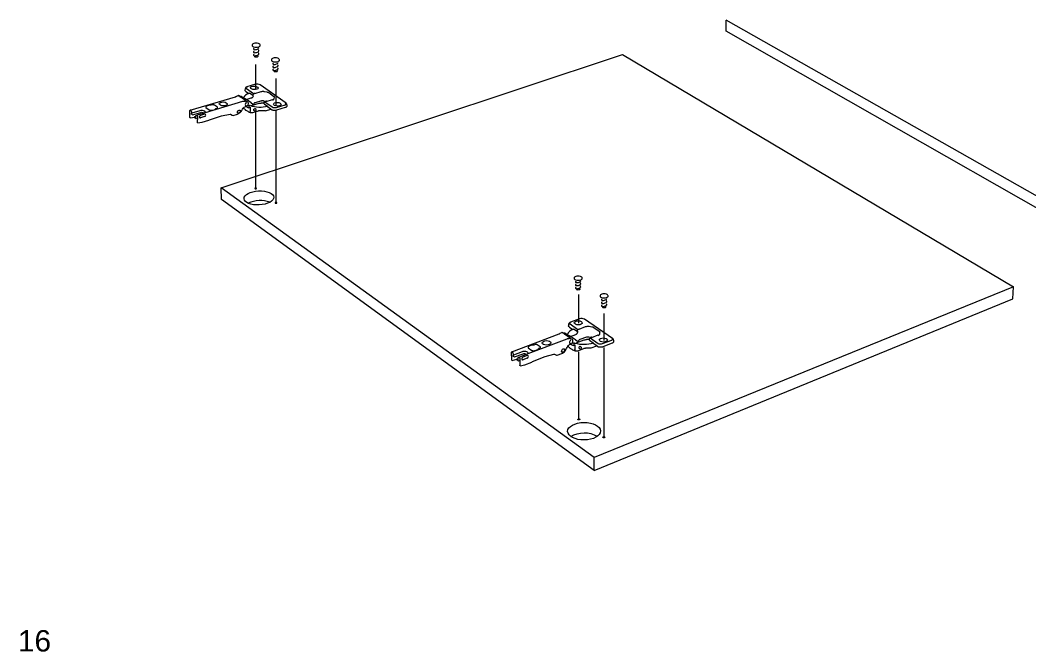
# Model space of a CAD drawing. Header units: metres. Extents: x -6.4 to 35.9, y -8.9 to 6.5.
# Drawn here: x 33.008 to 34.837, y -3.703 to -2.558 of the extents above; entities that cross this region are included whole.
import ezdxf

# ---------------------------------------------------------------- set-up
doc = ezdxf.new("R2010")
doc.units = ezdxf.units.M
doc.header["$MEASUREMENT"] = 0
for name, color, linetype, lineweight in [('PDF13_Geometry_Num_Penna__1_Num_Penna__255_Num_Penna__255_Num_Penna__255', 255, 'Continuous', 18), ('PDF13_Geometry_Num_Penna__7_Num_Penna__7_Num_Penna__7_Num_Penna__7', 7, 'Continuous', 18), ('PDF13_Text_Num_Penna__7_Num_Penna__7_Num_Penna__7_Num_Penna__7', 7, 'Continuous', 18)]:
    doc.layers.add(name, color=color, linetype=linetype, lineweight=lineweight)
doc.styles.add('GENERATED_STYLE_1', font='')
doc.styles.get('GENERATED_STYLE_1').set_extended_font_data('Arial')

msp = doc.modelspace()

# ---------------------------------------------------------------- linework, layer by layer
at = {"layer": 'PDF13_Geometry_Num_Penna__1_Num_Penna__255_Num_Penna__255_Num_Penna__255', "color": 255, "linetype": 'Continuous', "lineweight": 18, "flags": 128}
for points in [[(33.435, -2.6761), (33.435, -2.6449)], [(33.4716, -2.7063), (33.4716, -2.6678)], [(33.435, -2.8566), (33.435, -2.7366)], [(33.4716, -2.8832), (33.4716, -2.7308)], [(34.0208, -3.1034), (34.0208, -3.0618)], [(34.0663, -3.1319), (34.0663, -3.0934)], [(34.0663, -3.3089), (34.0663, -3.1604)], [(34.0208, -3.2746), (34.0208, -3.1695)]]:
    msp.add_lwpolyline(points, dxfattribs=at)
at = {"layer": 'PDF13_Geometry_Num_Penna__7_Num_Penna__7_Num_Penna__7_Num_Penna__7', "color": 7, "linetype": 'Continuous', "lineweight": 18, "flags": 128}
for points in [[(34.2875, -2.5781), (34.2878, -2.5582)], [(35.0026, -2.9627), (34.2878, -2.5582)], [(35.0012, -2.9843), (34.2875, -2.5781)], [(33.3719, -2.8618), (34.1, -2.6201)], [(34.1, -2.6201), (34.8088, -3.0412)], [(33.435, -2.6818), (33.435, -2.6382)], [(33.4716, -2.7132), (33.4716, -2.664)], [(33.4165, -2.6868), (33.416, -2.6864), (33.4157, -2.6861), (33.4155, -2.6857), (33.4153, -2.6853), (33.4153, -2.6849)], [(33.4165, -2.6868), (33.4222, -2.6909), (33.4228, -2.6907), (33.4235, -2.6905)], [(33.431, -2.6918), (33.418, -2.6824)], [(33.4329, -2.691), (33.4444, -2.6875), (33.4452, -2.6873), (33.446, -2.6872), (33.4469, -2.6871), (33.4478, -2.6871), (33.4487, -2.6871), (33.4496, -2.6872), (33.4505, -2.6873)], [(33.4505, -2.6873), (33.455, -2.6881), (33.4558, -2.6884), (33.4566, -2.6886), (33.4574, -2.6889), (33.458, -2.6892), (33.4586, -2.6895)], [(33.4111, -2.7057), (33.3434, -2.7261)], [(33.4046, -2.6955), (33.4039, -2.6951)], [(33.4077, -2.6978), (33.4046, -2.6955)], [(33.4062, -2.6968), (33.4064, -2.6968), (33.4066, -2.6968), (33.4066, -2.6968), (33.4067, -2.6968), (33.4068, -2.6967)], [(33.4067, -2.6966), (33.4067, -2.6967), (33.4069, -2.6968), (33.4071, -2.697)], [(33.4072, -2.696), (33.4072, -2.696), (33.4073, -2.6959), (33.4075, -2.6958), (33.4076, -2.6957), (33.4077, -2.6957), (33.4078, -2.6957), (33.408, -2.6957), (33.4081, -2.6957), (33.4082, -2.6958), (33.4082, -2.6958), (33.4083, -2.6958), (33.4083, -2.6958)], [(33.4179, -2.706), (33.418, -2.706), (33.418, -2.706), (33.417, -2.7045), (33.4077, -2.6978)], [(33.4084, -2.6959), (33.4154, -2.7006)], [(33.4126, -2.7055), (33.4121, -2.7055), (33.4115, -2.7056), (33.4111, -2.7057)], [(33.4168, -2.7045), (33.4142, -2.7053), (33.4137, -2.7054), (33.4132, -2.7055), (33.4126, -2.7055)], [(33.4155, -2.7006), (33.4161, -2.701), (33.4161, -2.701), (33.4161, -2.701)], [(33.4178, -2.7022), (33.4175, -2.702), (33.4172, -2.7018), (33.417, -2.7016), (33.4167, -2.7014), (33.4164, -2.7012), (33.4161, -2.701), (33.4155, -2.7006)], [(33.4161, -2.701), (33.4167, -2.7014), (33.4173, -2.7018), (33.4178, -2.7022)], [(33.4175, -2.702), (33.4268, -2.6992)], [(33.4262, -2.7077), (33.4263, -2.7078), (33.4263, -2.7078), (33.4178, -2.7022)], [(33.4206, -2.7065), (33.4201, -2.7063), (33.4196, -2.7061), (33.419, -2.706), (33.4183, -2.7061), (33.4181, -2.7061), (33.418, -2.706)], [(33.4296, -2.6949), (33.4235, -2.6905)], [(33.4268, -2.6992), (33.4275, -2.6989), (33.4282, -2.6986), (33.4287, -2.6983), (33.4291, -2.6979), (33.4295, -2.6976)], [(33.4295, -2.6976), (33.4309, -2.6954)], [(33.4297, -2.6935), (33.4296, -2.6949)], [(33.431, -2.6952), (33.4306, -2.6952), (33.4302, -2.6951), (33.4299, -2.695), (33.4296, -2.6949)], [(33.4329, -2.691), (33.4322, -2.6912), (33.4316, -2.6915), (33.431, -2.6918), (33.4307, -2.692), (33.4304, -2.6922), (33.4301, -2.6925), (33.4299, -2.6928), (33.4297, -2.6932), (33.4297, -2.6935)], [(33.4451, -2.7043), (33.4336, -2.7078), (33.433, -2.708), (33.4326, -2.7082), (33.4322, -2.7085)], [(33.4451, -2.7043), (33.4458, -2.7041), (33.4464, -2.704), (33.447, -2.704), (33.4477, -2.704), (33.4483, -2.704), (33.4491, -2.7041), (33.4536, -2.705)], [(33.4498, -2.7091), (33.4499, -2.7078), (33.4499, -2.7077), (33.4499, -2.7077), (33.4499, -2.7077), (33.4499, -2.7076), (33.4499, -2.7076), (33.4499, -2.7076), (33.4499, -2.7075), (33.4499, -2.7075), (33.4499, -2.7075), (33.4499, -2.7074), (33.45, -2.7074), (33.45, -2.7074), (33.45, -2.7073), (33.45, -2.7073), (33.45, -2.7073), (33.45, -2.7072), (33.45, -2.7072), (33.45, -2.7072), (33.45, -2.7071), (33.4501, -2.7071), (33.4501, -2.7071), (33.4501, -2.707), (33.4501, -2.707), (33.4501, -2.707), (33.4502, -2.707), (33.4502, -2.707), (33.4502, -2.7069), (33.4502, -2.7069), (33.4502, -2.7069), (33.4502, -2.7069), (33.4503, -2.7068), (33.4503, -2.7068), (33.4503, -2.7068), (33.4503, -2.7068), (33.4504, -2.7068), (33.4504, -2.7067), (33.4504, -2.7067), (33.4504, -2.7067), (33.4504, -2.7067), (33.4505, -2.7066), (33.4505, -2.7066), (33.4505, -2.7066), (33.4505, -2.7066), (33.4506, -2.7066), (33.4506, -2.7065), (33.4506, -2.7065), (33.4507, -2.7065), (33.4507, -2.7065), (33.4507, -2.7065), (33.4508, -2.7065), (33.4508, -2.7065), (33.4508, -2.7064), (33.4508, -2.7064), (33.4509, -2.7064), (33.4509, -2.7064), (33.451, -2.7064), (33.451, -2.7064), (33.451, -2.7064), (33.451, -2.7064), (33.451, -2.7064), (33.4511, -2.7063), (33.4511, -2.7063), (33.4512, -2.7064), (33.4512, -2.7063), (33.4512, -2.7063), (33.4513, -2.7063), (33.4513, -2.7063), (33.4514, -2.7063), (33.4514, -2.7063)], [(33.4649, -2.7024), (33.4534, -2.7059)], [(33.455, -2.7054), (33.4546, -2.7053), (33.4541, -2.7051), (33.4536, -2.705)], [(33.4586, -2.6895), (33.4673, -2.6958), (33.4678, -2.6961), (33.4681, -2.6966), (33.4684, -2.697), (33.4686, -2.6974), (33.4686, -2.6978)], [(33.4655, -2.7026), (33.4653, -2.7025), (33.4651, -2.7024), (33.4649, -2.7024)], [(33.4655, -2.7026), (33.4662, -2.7024), (33.4668, -2.7021), (33.4674, -2.7017), (33.4678, -2.7013), (33.4682, -2.701), (33.4684, -2.7005), (33.4685, -2.7001), (33.4686, -2.6978)], [(33.3151, -2.7342), (33.3155, -2.7226), (33.3154, -2.7225), (33.3154, -2.7224)], [(33.3154, -2.7224), (33.3154, -2.7222), (33.3155, -2.722), (33.3156, -2.7218), (33.3158, -2.7216), (33.3159, -2.7216), (33.316, -2.7215)], [(33.3447, -2.7145), (33.3442, -2.7154), (33.3441, -2.7156), (33.3442, -2.7159), (33.3443, -2.7161), (33.3445, -2.7164)], [(33.3445, -2.7164), (33.3506, -2.7208)], [(33.3457, -2.7139), (33.3453, -2.714), (33.345, -2.7141), (33.3448, -2.7143), (33.3447, -2.7145)], [(33.3507, -2.7124), (33.3457, -2.7139)], [(33.3506, -2.7208), (33.3509, -2.721), (33.3514, -2.7211), (33.3518, -2.7213), (33.3523, -2.7214)], [(33.3527, -2.7122), (33.3522, -2.7122), (33.3516, -2.7122), (33.3511, -2.7123), (33.3507, -2.7124)], [(33.3523, -2.7214), (33.3542, -2.7215)], [(33.3537, -2.7124), (33.3527, -2.7122)], [(33.3543, -2.7124), (33.3541, -2.7124), (33.3539, -2.7124), (33.3537, -2.7124)], [(33.3542, -2.7215), (33.3547, -2.7215), (33.3551, -2.7215), (33.3555, -2.7215), (33.3559, -2.7214)], [(33.3564, -2.7117), (33.3543, -2.7124)], [(33.3559, -2.7214), (33.361, -2.7199)], [(33.3599, -2.7121), (33.3595, -2.7119), (33.3591, -2.7118), (33.3585, -2.7116), (33.358, -2.7116), (33.3575, -2.7116), (33.3569, -2.7116), (33.3564, -2.7117)], [(33.3652, -2.7161), (33.3599, -2.7121)], [(33.361, -2.7199), (33.3613, -2.7197), (33.3617, -2.7195), (33.3619, -2.7193), (33.362, -2.7191)], [(33.362, -2.7191), (33.3621, -2.7186)], [(33.3621, -2.7186), (33.3622, -2.7185), (33.3623, -2.7184), (33.3625, -2.7183)], [(33.3625, -2.7183), (33.3646, -2.7177)], [(33.3646, -2.7177), (33.365, -2.7175), (33.3653, -2.7173), (33.3655, -2.7171), (33.3657, -2.7168), (33.3656, -2.7165), (33.3655, -2.7163), (33.3652, -2.716)], [(33.4164, -2.721), (33.4156, -2.7203), (33.4149, -2.7195), (33.4141, -2.7187), (33.4135, -2.7178), (33.413, -2.7169), (33.4129, -2.7168)], [(33.425, -2.7256), (33.4251, -2.7257), (33.4251, -2.7257), (33.4252, -2.7257), (33.4252, -2.7257), (33.4252, -2.7257), (33.4237, -2.7252), (33.4223, -2.7246), (33.421, -2.7239), (33.4197, -2.7233), (33.4186, -2.7226), (33.4175, -2.7219), (33.4165, -2.7211)], [(33.4226, -2.7174), (33.4213, -2.7168), (33.4201, -2.7163), (33.419, -2.7156), (33.4179, -2.715), (33.4169, -2.7143)], [(33.4228, -2.7132), (33.419, -2.7135)], [(33.4227, -2.7132), (33.4226, -2.716)], [(33.4226, -2.716), (33.4226, -2.7166)], [(33.4226, -2.7166), (33.4226, -2.7174)], [(33.4248, -2.7127), (33.4243, -2.7129), (33.424, -2.713), (33.4236, -2.7131), (33.4233, -2.7132), (33.4228, -2.7132)], [(33.4248, -2.7156), (33.4245, -2.7235)], [(33.4259, -2.7261), (33.4257, -2.726), (33.4255, -2.7259), (33.4251, -2.7255), (33.4248, -2.7252), (33.4247, -2.7247), (33.4245, -2.7242), (33.4245, -2.7239), (33.4245, -2.7235)], [(33.4263, -2.7078), (33.4263, -2.7078), (33.4314, -2.7115)], [(33.4263, -2.7078), (33.4314, -2.7115)], [(33.4404, -2.709), (33.4264, -2.7132), (33.4264, -2.7132), (33.4264, -2.7131), (33.4264, -2.7131), (33.4264, -2.713), (33.4263, -2.713)], [(33.4395, -2.7228), (33.4287, -2.7261)], [(33.4319, -2.7088), (33.4306, -2.7109)], [(33.4315, -2.7218), (33.4313, -2.7216), (33.4312, -2.7212), (33.4311, -2.7209), (33.4311, -2.7205), (33.4313, -2.7201), (33.4315, -2.7197), (33.4318, -2.7193), (33.4321, -2.719), (33.4325, -2.7188), (33.4328, -2.7186)], [(33.433, -2.7228), (33.4315, -2.7218)], [(33.4328, -2.7186), (33.4332, -2.7185), (33.4335, -2.7186), (33.4338, -2.7186), (33.434, -2.7188)], [(33.4354, -2.7198), (33.434, -2.7188)], [(33.4441, -2.7223), (33.4434, -2.7223), (33.4426, -2.7223), (33.4419, -2.7223), (33.4412, -2.7224), (33.4406, -2.7226), (33.4399, -2.7227), (33.4395, -2.7228)], [(33.4404, -2.709), (33.4412, -2.7087), (33.442, -2.7086), (33.4429, -2.7085), (33.4438, -2.7085), (33.4447, -2.7085), (33.4447, -2.7084), (33.4447, -2.7084)], [(33.449, -2.7226), (33.4441, -2.7223)], [(33.4498, -2.7088), (33.4497, -2.7088), (33.4496, -2.7088), (33.4447, -2.7085)], [(33.4524, -2.7222), (33.4519, -2.7224), (33.4514, -2.7225), (33.4508, -2.7226), (33.4503, -2.7226), (33.4496, -2.7226), (33.449, -2.7226)], [(33.4501, -2.7095), (33.4499, -2.7094), (33.4498, -2.7093), (33.4498, -2.7091)], [(33.4501, -2.7095), (33.4563, -2.714), (33.4562, -2.7153)], [(33.4525, -2.7222), (33.4619, -2.7194), (33.4562, -2.7153)], [(33.4884, -2.7166), (33.4725, -2.7215), (33.4717, -2.7216), (33.471, -2.7218), (33.4701, -2.7219), (33.4693, -2.7219), (33.4684, -2.7219), (33.4676, -2.7218), (33.4667, -2.7217), (33.4659, -2.7215), (33.4652, -2.7213), (33.4645, -2.721), (33.4639, -2.7207), (33.4633, -2.7204), (33.4619, -2.7194)], [(33.4716, -2.8893), (33.4716, -2.7218)], [(33.4912, -2.7142), (33.4911, -2.7146), (33.4909, -2.715), (33.4906, -2.7154), (33.4902, -2.7158), (33.4897, -2.7161), (33.4892, -2.7163), (33.4884, -2.7166)], [(33.4913, -2.7116), (33.4912, -2.7142)], [(33.3158, -2.7349), (33.3152, -2.7344), (33.3152, -2.7344), (33.3152, -2.7344), (33.3151, -2.7344), (33.3151, -2.7343), (33.3151, -2.7343), (33.3151, -2.7343), (33.3151, -2.7342), (33.3151, -2.7342), (33.3151, -2.7342), (33.3151, -2.7342), (33.3151, -2.7342), (33.3151, -2.7341)], [(33.3156, -2.7346), (33.3157, -2.7348), (33.3158, -2.7349)], [(33.3161, -2.735), (33.3161, -2.735), (33.3241, -2.7338)], [(33.3181, -2.7289), (33.3182, -2.7266), (33.3183, -2.7267), (33.3185, -2.7267), (33.3186, -2.7267), (33.3188, -2.7267)], [(33.3241, -2.734), (33.3242, -2.7334), (33.3241, -2.7333), (33.3241, -2.7333)], [(33.3242, -2.7334), (33.3242, -2.7332), (33.3244, -2.733), (33.3245, -2.733), (33.326, -2.734)], [(33.3242, -2.7343), (33.3267, -2.7361), (33.3269, -2.7362), (33.327, -2.7362), (33.3283, -2.7358)], [(33.3244, -2.7329), (33.3261, -2.7324)], [(33.326, -2.7348), (33.3261, -2.7324), (33.3261, -2.7324), (33.326, -2.7323)], [(33.3261, -2.7324), (33.3261, -2.732), (33.3262, -2.7317), (33.3263, -2.7314), (33.3264, -2.7311), (33.3266, -2.7309), (33.3268, -2.7308), (33.327, -2.7307), (33.3272, -2.7306), (33.3275, -2.7306), (33.3277, -2.7307), (33.328, -2.7308), (33.3283, -2.731), (33.3283, -2.7309), (33.3284, -2.7307), (33.3285, -2.7306), (33.3287, -2.7305)], [(33.3283, -2.731), (33.3285, -2.7312), (33.3287, -2.7314), (33.3288, -2.7316), (33.3289, -2.7319), (33.329, -2.7322), (33.329, -2.7325), (33.3286, -2.7442)], [(33.3434, -2.7261), (33.3287, -2.7305)], [(33.329, -2.7445), (33.3375, -2.7432)], [(33.3421, -2.7327), (33.3346, -2.735)], [(33.3422, -2.7287), (33.3347, -2.731)], [(33.3375, -2.7432), (33.3497, -2.7395), (33.3509, -2.7385), (33.3727, -2.7318)], [(33.3727, -2.7318), (33.3882, -2.7286), (33.3892, -2.7287), (33.3922, -2.7306), (33.3937, -2.7307), (33.4019, -2.7283)], [(33.4287, -2.7261), (33.4283, -2.7262), (33.4279, -2.7263), (33.4274, -2.7263), (33.427, -2.7263), (33.4264, -2.7262), (33.4259, -2.7261)], [(33.435, -2.8635), (33.435, -2.7252)], [(34.0484, -3.351), (33.3719, -2.8618)], [(33.3729, -2.8832), (33.3719, -2.8618)], [(34.0484, -3.3744), (33.3729, -2.8832)], [(34.8088, -3.0412), (34.0484, -3.351)], [(34.0484, -3.3744), (34.8077, -3.0632), (34.8088, -3.0412)], [(34.0208, -3.1075), (34.0208, -3.0554)], [(34.0663, -3.1388), (34.0663, -3.0896)], [(33.9914, -3.125), (33.9906, -3.1245)], [(33.9947, -3.1273), (33.9914, -3.125)], [(33.9932, -3.1263), (33.9934, -3.1263), (33.9936, -3.1263), (33.9936, -3.1263), (33.9936, -3.1263), (33.9938, -3.1262)], [(33.9936, -3.1261), (33.9937, -3.1261), (33.9938, -3.1262), (33.9941, -3.1264)], [(33.9941, -3.1254), (33.9942, -3.1253), (33.9943, -3.1252), (33.9944, -3.1251), (33.9945, -3.125), (33.9947, -3.125), (33.9948, -3.125), (33.9949, -3.125), (33.9951, -3.125), (33.9952, -3.125), (33.9952, -3.1251), (33.9953, -3.1251), (33.9953, -3.1251)], [(34.0059, -3.136), (34.006, -3.136), (34.006, -3.136), (34.0049, -3.1344), (33.9947, -3.1273)], [(33.9954, -3.1251), (34.0031, -3.13)], [(34.0035, -3.1144), (34.003, -3.114), (34.0027, -3.1137), (34.0024, -3.1132), (34.0022, -3.1128), (34.0022, -3.1124)], [(34.0035, -3.1144), (34.0098, -3.1187), (34.0104, -3.1184), (34.0111, -3.1182)], [(34.0191, -3.1192), (34.0049, -3.1094)], [(34.0177, -3.1227), (34.0111, -3.1182)], [(34.015, -3.1278), (34.0157, -3.1275), (34.0164, -3.1271), (34.0169, -3.1267), (34.0174, -3.1262), (34.0177, -3.1258)], [(34.021, -3.1182), (34.0203, -3.1185), (34.0197, -3.1189), (34.0191, -3.1192), (34.0188, -3.1194), (34.0184, -3.1197), (34.0181, -3.12), (34.0179, -3.1205), (34.0178, -3.1208), (34.0177, -3.1213)], [(34.0177, -3.1213), (34.0177, -3.1227)], [(34.0193, -3.1231), (34.0188, -3.1231), (34.0184, -3.123), (34.018, -3.1229), (34.0177, -3.1227)], [(34.0177, -3.1258), (34.0191, -3.1232)], [(34.021, -3.1182), (34.033, -3.1136), (34.0338, -3.1134), (34.0347, -3.1131), (34.0356, -3.113), (34.0365, -3.1129), (34.0375, -3.1129), (34.0384, -3.1129), (34.0394, -3.113)], [(34.0394, -3.113), (34.0442, -3.1137), (34.0451, -3.1139), (34.0459, -3.1141), (34.0467, -3.1144), (34.0474, -3.1147), (34.048, -3.115)], [(34.048, -3.115), (34.0575, -3.1216), (34.0581, -3.1219), (34.0584, -3.1224), (34.0587, -3.1229), (34.0589, -3.1233), (34.059, -3.1238)], [(34.056, -3.1294), (34.0567, -3.129), (34.0573, -3.1287), (34.0579, -3.1282), (34.0583, -3.1278), (34.0587, -3.1274), (34.0589, -3.1269), (34.0589, -3.1264), (34.059, -3.1238)], [(33.9987, -3.1361), (33.9283, -3.163)], [(34.0003, -3.1358), (33.9998, -3.1358), (33.9992, -3.1359), (33.9987, -3.1361)], [(34.0046, -3.1343), (34.0019, -3.1354), (34.0014, -3.1356), (34.0009, -3.1357), (34.0003, -3.1358)], [(34.0056, -3.1317), (34.0053, -3.1314), (34.005, -3.1313), (34.0047, -3.1311), (34.0044, -3.1309), (34.0041, -3.1307), (34.0038, -3.1304), (34.0031, -3.13)], [(34.0031, -3.1301), (34.0038, -3.1305), (34.0038, -3.1305), (34.0038, -3.1304)], [(34.0038, -3.1305), (34.0044, -3.1309), (34.0051, -3.1313), (34.0057, -3.1317)], [(34.0053, -3.1315), (34.015, -3.1278)], [(34.0114, -3.1485), (34.01, -3.148), (34.0087, -3.1474), (34.0075, -3.1468), (34.0064, -3.1461), (34.0053, -3.1454)], [(34.0148, -3.1375), (34.0148, -3.1375), (34.0149, -3.1375), (34.0057, -3.1317)], [(34.0088, -3.1364), (34.0082, -3.1362), (34.0077, -3.136), (34.007, -3.136), (34.0064, -3.1361)], [(34.0114, -3.1438), (34.0074, -3.1444)], [(34.0113, -3.1438), (34.0113, -3.1469)], [(34.0135, -3.1432), (34.013, -3.1434), (34.0127, -3.1435), (34.0123, -3.1437), (34.0119, -3.1437), (34.0114, -3.1438)], [(34.0149, -3.1375), (34.0149, -3.1375), (34.0204, -3.1414)], [(34.0149, -3.1375), (34.0204, -3.1414)], [(34.0298, -3.138), (34.0152, -3.1436), (34.0152, -3.1435), (34.0152, -3.1435), (34.0152, -3.1435), (34.0152, -3.1434), (34.0151, -3.1434)], [(34.0208, -3.1384), (34.0195, -3.1407)], [(34.0345, -3.1325), (34.0226, -3.1371), (34.022, -3.1373), (34.0215, -3.1376), (34.0211, -3.138)], [(34.0298, -3.138), (34.0306, -3.1377), (34.0315, -3.1375), (34.0324, -3.1374), (34.0333, -3.1372), (34.0343, -3.1372), (34.0343, -3.1371), (34.0343, -3.1371)], [(34.0397, -3.1372), (34.0396, -3.1372), (34.0395, -3.1372), (34.0343, -3.1372)], [(34.0345, -3.1325), (34.0352, -3.1322), (34.0359, -3.1321), (34.0365, -3.132), (34.0372, -3.132), (34.0379, -3.132), (34.0387, -3.1321), (34.0435, -3.1328)], [(34.0397, -3.1376), (34.0397, -3.1361), (34.0397, -3.1361), (34.0397, -3.136), (34.0397, -3.136), (34.0397, -3.136), (34.0397, -3.1359), (34.0397, -3.1359), (34.0397, -3.1358), (34.0397, -3.1358), (34.0397, -3.1358), (34.0397, -3.1357), (34.0398, -3.1357), (34.0398, -3.1356), (34.0398, -3.1356), (34.0398, -3.1356), (34.0398, -3.1355), (34.0398, -3.1355), (34.0399, -3.1354), (34.0399, -3.1354), (34.0399, -3.1354), (34.0399, -3.1354), (34.0399, -3.1353), (34.0399, -3.1353), (34.0399, -3.1353), (34.0399, -3.1352), (34.04, -3.1352), (34.04, -3.1352), (34.04, -3.1352), (34.04, -3.1352), (34.04, -3.1351), (34.04, -3.1351), (34.0401, -3.135), (34.0401, -3.135), (34.0401, -3.135), (34.0401, -3.135), (34.0402, -3.135), (34.0402, -3.1349), (34.0402, -3.1349), (34.0402, -3.1349), (34.0402, -3.1348), (34.0403, -3.1348), (34.0403, -3.1348), (34.0404, -3.1348), (34.0404, -3.1347), (34.0404, -3.1347), (34.0404, -3.1347), (34.0404, -3.1347), (34.0405, -3.1347), (34.0405, -3.1346), (34.0405, -3.1346), (34.0406, -3.1346), (34.0406, -3.1346), (34.0406, -3.1345), (34.0407, -3.1345), (34.0407, -3.1345), (34.0407, -3.1345), (34.0408, -3.1345), (34.0408, -3.1345), (34.0408, -3.1345), (34.0409, -3.1345), (34.0409, -3.1345), (34.0409, -3.1344), (34.041, -3.1344), (34.041, -3.1344), (34.041, -3.1344), (34.0411, -3.1344), (34.0411, -3.1344), (34.0412, -3.1344), (34.0412, -3.1343), (34.0412, -3.1343)], [(34.04, -3.1381), (34.0399, -3.1379), (34.0397, -3.1378), (34.0397, -3.1376)], [(34.04, -3.1381), (34.0468, -3.1427), (34.0468, -3.1442)], [(34.0431, -3.1522), (34.053, -3.1485), (34.0468, -3.1442)], [(34.0554, -3.1292), (34.0434, -3.1338)], [(34.045, -3.1332), (34.0446, -3.133), (34.0441, -3.1328), (34.0435, -3.1328)], [(34.0808, -3.1438), (34.0642, -3.1502), (34.0634, -3.1505), (34.0626, -3.1507), (34.0617, -3.1508), (34.0608, -3.1509), (34.0599, -3.1509), (34.059, -3.1509), (34.0581, -3.1508), (34.0573, -3.1506), (34.0565, -3.1505), (34.0557, -3.1502), (34.0551, -3.1499), (34.0545, -3.1495), (34.0529, -3.1485)], [(34.056, -3.1293), (34.0558, -3.1292), (34.0555, -3.1292), (34.0553, -3.1292)], [(34.0836, -3.1409), (34.0836, -3.1414), (34.0834, -3.1419), (34.0831, -3.1423), (34.0826, -3.1427), (34.0821, -3.1431), (34.0815, -3.1435), (34.0808, -3.1438)], [(34.0836, -3.138), (34.0836, -3.1409)], [(33.8986, -3.1605), (33.8986, -3.1603), (33.8987, -3.16), (33.8988, -3.1598), (33.8989, -3.1596), (33.899, -3.1595), (33.8992, -3.1594)], [(33.8989, -3.1739), (33.8987, -3.1607), (33.8986, -3.1606), (33.8986, -3.1605)], [(33.9283, -3.163), (33.913, -3.1689)], [(33.9291, -3.1499), (33.9286, -3.1509)], [(33.9286, -3.1509), (33.9286, -3.1512), (33.9286, -3.1515), (33.9288, -3.1517), (33.929, -3.152)], [(33.929, -3.152), (33.9356, -3.1566)], [(33.9301, -3.1491), (33.9298, -3.1493), (33.9295, -3.1495), (33.9292, -3.1497), (33.9291, -3.1499)], [(33.9353, -3.1471), (33.9301, -3.1491)], [(33.9374, -3.1469), (33.9369, -3.1469), (33.9363, -3.1469), (33.9358, -3.147), (33.9353, -3.1471)], [(33.9356, -3.1566), (33.936, -3.1568), (33.9364, -3.157), (33.9369, -3.1571), (33.9375, -3.1572)], [(33.9385, -3.147), (33.9374, -3.1469)], [(33.9375, -3.1572), (33.9395, -3.1572)], [(33.9392, -3.1469), (33.939, -3.147), (33.9387, -3.147), (33.9385, -3.147)], [(33.9414, -3.1461), (33.9392, -3.1469)], [(33.9395, -3.1572), (33.94, -3.1572), (33.9404, -3.1572), (33.9409, -3.1571), (33.9413, -3.157)], [(33.9413, -3.157), (33.9465, -3.155)], [(33.945, -3.1463), (33.9446, -3.1461), (33.9441, -3.1459), (33.9436, -3.1458), (33.943, -3.1458), (33.9424, -3.1458), (33.9419, -3.1459), (33.9414, -3.1461)], [(33.9508, -3.1504), (33.945, -3.1463)], [(33.9465, -3.155), (33.9469, -3.1548), (33.9472, -3.1545), (33.9475, -3.1543), (33.9476, -3.154)], [(33.9476, -3.154), (33.9477, -3.1535)], [(33.9477, -3.1535), (33.9477, -3.1533), (33.9479, -3.1532), (33.948, -3.1531)], [(33.948, -3.1531), (33.9502, -3.1523)], [(33.9502, -3.1523), (33.9507, -3.1521), (33.951, -3.1518), (33.9512, -3.1516), (33.9513, -3.1512), (33.9513, -3.1509), (33.9511, -3.1507), (33.9508, -3.1504)], [(33.9595, -3.1678), (33.9756, -3.1632), (33.9767, -3.1633), (33.98, -3.1652), (33.9816, -3.1653), (33.9901, -3.162)], [(34.0051, -3.153), (34.0042, -3.1522), (34.0033, -3.1514), (34.0025, -3.1505), (34.0018, -3.1496), (34.0012, -3.1486), (34.0011, -3.1484)], [(34.0144, -3.1577), (34.0144, -3.1577), (34.0144, -3.1577), (34.0145, -3.1577), (34.0145, -3.1577), (34.0146, -3.1578), (34.013, -3.1572), (34.0114, -3.1567), (34.01, -3.156), (34.0086, -3.1553), (34.0074, -3.1546), (34.0062, -3.1539), (34.0051, -3.1531)], [(34.0113, -3.1469), (34.0113, -3.1477)], [(34.0113, -3.1477), (34.0114, -3.1485)], [(34.0137, -3.1464), (34.0137, -3.1553)], [(34.0153, -3.1582), (34.0151, -3.158), (34.0148, -3.1579), (34.0144, -3.1576), (34.0141, -3.1572), (34.0139, -3.1567), (34.0138, -3.1561), (34.0137, -3.1557), (34.0137, -3.1553)], [(34.0183, -3.158), (34.0178, -3.1581), (34.0174, -3.1582), (34.0169, -3.1583), (34.0165, -3.1583), (34.0159, -3.1583), (34.0153, -3.1582)], [(34.0294, -3.1537), (34.0183, -3.158)], [(34.0208, -3.2807), (34.0208, -3.1594)], [(34.0226, -3.154), (34.021, -3.153)], [(34.0223, -3.1493), (34.0226, -3.1492), (34.023, -3.1492), (34.0233, -3.1493), (34.0235, -3.1494)], [(34.0251, -3.1505), (34.0235, -3.1494)], [(34.0343, -3.1529), (34.0335, -3.1529), (34.0328, -3.1529), (34.032, -3.153), (34.0313, -3.1532), (34.0306, -3.1533), (34.0299, -3.1535), (34.0294, -3.1537)], [(34.0395, -3.1529), (34.0343, -3.1529)], [(34.0431, -3.1522), (34.0426, -3.1524), (34.042, -3.1526), (34.0414, -3.1527), (34.0408, -3.1528), (34.0402, -3.1529), (34.0395, -3.1529)], [(34.0663, -3.3149), (34.0663, -3.1516)], [(33.8996, -3.1746), (33.8989, -3.1741), (33.8989, -3.1741), (33.8989, -3.174), (33.8989, -3.174), (33.8989, -3.174), (33.8988, -3.174), (33.8988, -3.1739), (33.8988, -3.1739), (33.8988, -3.1739), (33.8988, -3.1738), (33.8988, -3.1738), (33.8988, -3.1738), (33.8988, -3.1737)], [(33.8994, -3.1742), (33.8995, -3.1744), (33.8996, -3.1746)], [(33.8999, -3.1747), (33.9, -3.1747), (33.9083, -3.1728)], [(33.9018, -3.1677), (33.9018, -3.1651), (33.9019, -3.1651), (33.902, -3.1652), (33.9022, -3.1651), (33.9024, -3.1651)], [(33.9084, -3.1731), (33.9084, -3.1724), (33.9083, -3.1723), (33.9083, -3.1722)], [(33.9084, -3.1724), (33.9084, -3.1722), (33.9086, -3.172), (33.9087, -3.1719), (33.9103, -3.173)], [(33.9085, -3.1733), (33.9112, -3.1753), (33.9114, -3.1754), (33.9115, -3.1753), (33.9128, -3.1748)], [(33.9086, -3.1718), (33.9103, -3.1712)], [(33.9104, -3.1738), (33.9104, -3.1712), (33.9103, -3.1711), (33.9103, -3.1711)], [(33.9104, -3.1712), (33.9104, -3.1707), (33.9105, -3.1703), (33.9105, -3.17), (33.9106, -3.1697), (33.9108, -3.1694), (33.911, -3.1693), (33.9112, -3.1691), (33.9115, -3.1691), (33.9117, -3.169), (33.912, -3.1691), (33.9123, -3.1692), (33.9126, -3.1694), (33.9126, -3.1693), (33.9127, -3.1691), (33.9128, -3.169), (33.913, -3.1689)], [(33.9126, -3.1694), (33.9128, -3.1696), (33.913, -3.1698), (33.9132, -3.1701), (33.9133, -3.1704), (33.9134, -3.1708), (33.9134, -3.1711), (33.9135, -3.1843)], [(33.9272, -3.1661), (33.9194, -3.1691)], [(33.9272, -3.1706), (33.9194, -3.1736)], [(33.9229, -3.1826), (33.9356, -3.1777), (33.9368, -3.1765), (33.9595, -3.1678)], [(33.914, -3.1846), (33.9228, -3.1827)], [(34.0484, -3.3744), (34.0484, -3.351)]]:
    msp.add_lwpolyline(points, dxfattribs=at)
for points in [[(33.4425, -2.6051, 0.19938), (33.4429, -2.6042), (33.4429, -2.6036, 0.197498), (33.4421, -2.6017, 0.113731), (33.4398, -2.6003, 0.158046), (33.4314, -2.6003, 0.113926), (33.4291, -2.6017, 0.197498), (33.4284, -2.6036), (33.4284, -2.6042, 0.197844), (33.4288, -2.6051, 0.114096), (33.4309, -2.6065, 0.159716), (33.4403, -2.6065, 0.114941)], [(33.4774, -2.6319, 0.201898), (33.4778, -2.6309), (33.4778, -2.6303, 0.198277), (33.477, -2.6285, 0.113731), (33.4747, -2.6271, 0.157415), (33.4663, -2.6271, 0.113926), (33.464, -2.6285, 0.198277), (33.4633, -2.6303), (33.4633, -2.6309, 0.200342), (33.4637, -2.6319, 0.113964), (33.4658, -2.6332, 0.159716), (33.4752, -2.6332, 0.114811)], [(34.0241, -3.0286, 0.11333), (34.0262, -3.0273, 0.201898), (34.0266, -3.0264), (34.0266, -3.0257, 0.198277), (34.0259, -3.0239, 0.113731), (34.0236, -3.0225, 0.158046), (34.0152, -3.0225, 0.113926), (34.0129, -3.0239, 0.198277), (34.0121, -3.0257), (34.0121, -3.0264, 0.200342), (34.0125, -3.0273, 0.112481), (34.0147, -3.0286, 0.158299)], [(34.0733, -3.0595, 0.201898), (34.0737, -3.0586), (34.0737, -3.058, 0.198277), (34.0729, -3.0561, 0.113731), (34.0706, -3.0547, 0.158046), (34.0622, -3.0547, 0.113926), (34.06, -3.0561, 0.198277), (34.0592, -3.058), (34.0592, -3.0586, 0.200342), (34.0596, -3.0595, 0.113964), (34.0617, -3.0609, 0.159716), (34.0711, -3.0609, 0.114811)]]:
    msp.add_lwpolyline(points, format="xyb", close=True, dxfattribs=at)
for points in [[(33.4318, -2.6089, 0.089145), (33.4309, -2.61, 0.117515), (33.4308, -2.6104)], [(33.4308, -2.6159, 0.274959), (33.4313, -2.6167, 0.121728), (33.433, -2.6171), (33.4333, -2.6171, 0.153573), (33.4392, -2.6153, 0.118521), (33.4403, -2.614)], [(33.4333, -2.6117, 0.156531), (33.4392, -2.6098, 0.126246), (33.4404, -2.6084)], [(33.4405, -2.6135, 0.273193), (33.44, -2.6127, 0.040086), (33.4393, -2.6124)], [(33.4391, -2.6232), (33.4385, -2.6242, -0.119836), (33.4376, -2.6249, -0.171263), (33.4337, -2.6249, -0.123871), (33.4328, -2.6243)], [(33.433, -2.6226), (33.4333, -2.6226, 0.157608), (33.4392, -2.6207, 0.118021), (33.4403, -2.6195)], [(33.4667, -2.6356, 0.089145), (33.4658, -2.6367, 0.119594), (33.4657, -2.6371)], [(33.474, -2.65), (33.4734, -2.651, -0.119836), (33.4724, -2.6516, -0.171263), (33.4686, -2.6516, -0.123871), (33.4677, -2.6511)], [(33.4679, -2.6439), (33.4682, -2.6439, 0.153573), (33.4741, -2.642, 0.11978), (33.4752, -2.6407, 0.415198), (33.4749, -2.6395)], [(33.4679, -2.6494), (33.4682, -2.6494, 0.156986), (33.4741, -2.6475, 0.118021), (33.4752, -2.6462, 0.11608), (33.4753, -2.6458)], [(33.4682, -2.6384, 0.156531), (33.4741, -2.6365, 0.126246), (33.4753, -2.6351)], [(33.4192, -2.6792), (33.419, -2.6791), (33.4188, -2.6791), (33.4186, -2.6791, 0.333806), (33.4154, -2.6823), (33.4153, -2.6849)], [(33.4913, -2.7116), (33.4913, -2.7112), (33.4912, -2.7108), (33.4911, -2.7104), (33.491, -2.7101), (33.4907, -2.7096), (33.4902, -2.7092), (33.4898, -2.7088), (33.4428, -2.6754, 0.20799), (33.4345, -2.6744), (33.4186, -2.6791)], [(33.3335, -2.7222), (33.3188, -2.7267, 0.215236), (33.3166, -2.7216), (33.3164, -2.7215), (33.3162, -2.7215), (33.316, -2.7215), (33.3984, -2.6968), (33.3985, -2.6968), (33.3985, -2.6967), (33.3986, -2.6967), (33.3987, -2.6967), (33.3988, -2.6966), (33.399, -2.6964), (33.3992, -2.6962), (33.3995, -2.6961), (33.3998, -2.696), (33.4001, -2.6958), (33.4005, -2.6957), (33.4031, -2.6949)], [(33.4877, -2.712), (33.4717, -2.7168, -0.210297), (33.4648, -2.716), (33.4516, -2.7065), (33.4524, -2.7064), (33.4532, -2.7063), (33.454, -2.7061), (33.4538, -2.706), (33.4536, -2.7059), (33.4534, -2.7059), (33.4532, -2.706), (33.453, -2.7061), (33.4526, -2.7062), (33.4522, -2.7062), (33.4518, -2.7063), (33.4514, -2.7063)], [(33.3187, -2.7287), (33.3204, -2.7299), (33.3351, -2.7254, -0.231137), (33.3404, -2.7262)], [(34.0155, -3.031, 0.089145), (34.0147, -3.0321, 0.119594), (34.0146, -3.0326)], [(34.0167, -3.0393), (34.017, -3.0393, 0.153573), (34.0229, -3.0374, 0.11978), (34.0241, -3.0361, 0.129285), (34.0242, -3.0357)], [(34.017, -3.0338, 0.156531), (34.0229, -3.0319, 0.126246), (34.0241, -3.0305)], [(34.0157, -3.0364, 0.104803), (34.0147, -3.0376, 0.405872), (34.015, -3.0389)], [(34.0229, -3.0454), (34.0223, -3.0464, -0.119836), (34.0213, -3.047, -0.171263), (34.0174, -3.047, -0.123871), (34.0166, -3.0465)], [(34.0167, -3.0448), (34.017, -3.0448, 0.156986), (34.0229, -3.0429, 0.118021), (34.0241, -3.0416, 0.11608), (34.0242, -3.0412)], [(34.0626, -3.0633, 0.089145), (34.0617, -3.0644, 0.119594), (34.0616, -3.0648)], [(34.0638, -3.0715), (34.0641, -3.0715, 0.153573), (34.07, -3.0697, 0.11978), (34.0712, -3.0684, 0.415198), (34.0708, -3.0671, 0.040086), (34.0701, -3.0668)], [(34.0641, -3.0661, 0.156531), (34.07, -3.0642, 0.126246), (34.0712, -3.0628)], [(34.0699, -3.0776), (34.0693, -3.0786, -0.119836), (34.0684, -3.0793, -0.171263), (34.0645, -3.0793, -0.123871), (34.0636, -3.0787)], [(34.0638, -3.077), (34.0641, -3.077, 0.156986), (34.07, -3.0751, 0.118021), (34.0712, -3.0738, 0.11608), (34.0713, -3.0734)], [(34.006, -3.1058), (34.0058, -3.1057), (34.0056, -3.1056), (34.0054, -3.1057, 0.326271), (34.0022, -3.1094), (34.0022, -3.1124)], [(34.0836, -3.138), (34.0836, -3.1375), (34.0835, -3.1371), (34.0834, -3.1367), (34.0832, -3.1363), (34.0828, -3.1358), (34.0823, -3.1353), (34.0818, -3.135), (34.0307, -3.1001, 0.220322), (34.022, -3.0994), (34.0054, -3.1056)], [(33.9177, -3.1593), (33.9024, -3.1651, 0.207371), (33.8998, -3.1596), (33.8996, -3.1595), (33.8994, -3.1594), (33.8992, -3.1594), (33.9849, -3.1268), (33.985, -3.1268), (33.9851, -3.1267), (33.9851, -3.1266), (33.9853, -3.1266), (33.9853, -3.1266), (33.9855, -3.1263), (33.9857, -3.1261), (33.9861, -3.1259), (33.9863, -3.1258), (33.9867, -3.1256), (33.987, -3.1254), (33.9898, -3.1244)], [(34.0798, -3.1386), (34.0631, -3.145, -0.22522), (34.0559, -3.1445), (34.0415, -3.1346), (34.0423, -3.1344), (34.0432, -3.1342), (34.044, -3.134), (34.0438, -3.1339), (34.0436, -3.1338), (34.0434, -3.1338), (34.0431, -3.1339), (34.0429, -3.134), (34.0425, -3.1341), (34.0421, -3.1342), (34.0417, -3.1343), (34.0412, -3.1343)], [(33.9024, -3.1674), (33.9042, -3.1686), (33.9195, -3.1628, -0.244825), (33.9252, -3.1634)], [(34.0062, -3.3127, -0.271615), (34.0541, -3.3122), (34.0542, -3.3122), (34.0542, -3.3122)]]:
    msp.add_lwpolyline(points, format="xyb", dxfattribs=at)
for points in [[(33.4039, -2.6951), (33.4038, -2.695), (33.4037, -2.695), (33.4035, -2.6949), (33.4034, -2.6949), (33.4033, -2.6949), (33.4031, -2.6949), (33.4033, -2.6949), (33.4035, -2.695)], [(33.4037, -2.6951), (33.4038, -2.695)], [(33.4085, -2.696), (33.4084, -2.6959), (33.4083, -2.6958)], [(33.4084, -2.6959), (33.4083, -2.6958), (33.4083, -2.6958), (33.4083, -2.6958)], [(33.4155, -2.7006), (33.4154, -2.7006)], [(33.4168, -2.7045), (33.4169, -2.7045)], [(33.4177, -2.7026), (33.4178, -2.7026)], [(33.4178, -2.7022), (33.4178, -2.7022)], [(33.4309, -2.6954), (33.431, -2.6953)], [(33.4516, -2.7065), (33.4515, -2.7064)], [(33.3622, -2.7182), (33.3623, -2.7182)], [(33.4094, -2.7222), (33.4094, -2.7222)], [(33.4129, -2.7168), (33.4128, -2.7168), (33.4128, -2.7168)], [(33.4165, -2.7211), (33.4165, -2.7211)], [(33.4166, -2.7211), (33.4165, -2.7211)], [(33.4168, -2.7144), (33.4169, -2.7143)], [(33.4262, -2.7077), (33.4263, -2.7077), (33.4263, -2.7078), (33.4263, -2.7078)], [(33.4297, -2.7102), (33.4297, -2.7102)], [(33.4404, -2.709), (33.4403, -2.7089)], [(33.4498, -2.7087), (33.4498, -2.7087), (33.4498, -2.7087), (33.4497, -2.7087), (33.4497, -2.7087), (33.4497, -2.7087), (33.4496, -2.7087), (33.4496, -2.7087)], [(33.3152, -2.7344), (33.3152, -2.7344), (33.3151, -2.7342), (33.3151, -2.7342)], [(33.3158, -2.7349), (33.316, -2.735)], [(33.3241, -2.7339), (33.3241, -2.734), (33.3241, -2.734), (33.3241, -2.734), (33.3241, -2.734), (33.3241, -2.7341), (33.3241, -2.7341), (33.3241, -2.7341), (33.3241, -2.7342), (33.3242, -2.7342), (33.3242, -2.7342), (33.3242, -2.7342), (33.3242, -2.7343), (33.3242, -2.7343), (33.3242, -2.7342)], [(33.3241, -2.734), (33.3241, -2.734)], [(33.326, -2.7348), (33.326, -2.7346)], [(33.3285, -2.7318), (33.3285, -2.7319)], [(33.3729, -2.7316), (33.3728, -2.7318)], [(33.4019, -2.7283), (33.402, -2.7282)], [(33.3286, -2.7442), (33.3286, -2.7443)], [(33.4361, -2.8625), (33.4358, -2.8624), (33.4354, -2.8623), (33.4351, -2.8622), (33.4346, -2.8622), (33.4342, -2.8623), (33.4338, -2.8624), (33.4335, -2.8625), (33.4333, -2.8627), (33.4332, -2.8629), (33.4332, -2.8631), (33.4333, -2.8633), (33.4336, -2.8634), (33.4339, -2.8636), (33.4343, -2.8636), (33.4347, -2.8637), (33.4351, -2.8636), (33.4355, -2.8636), (33.4358, -2.8634), (33.4361, -2.8633), (33.4362, -2.8631), (33.4363, -2.8629), (33.4362, -2.8627)], [(33.4728, -2.8888), (33.4726, -2.8886), (33.4722, -2.8885), (33.4718, -2.8885), (33.4714, -2.8885), (33.471, -2.8886), (33.4706, -2.8887), (33.4703, -2.8888), (33.4701, -2.889), (33.47, -2.8892), (33.47, -2.8894), (33.4701, -2.8896), (33.4703, -2.8897), (33.4706, -2.8898), (33.471, -2.8899), (33.4714, -2.89), (33.4718, -2.8899), (33.4723, -2.8898), (33.4726, -2.8897), (33.4728, -2.8896), (33.473, -2.8894), (33.4731, -2.8891), (33.473, -2.8889)], [(33.9906, -3.1245), (33.9905, -3.1244), (33.9904, -3.1244), (33.9903, -3.1243), (33.9901, -3.1243), (33.9899, -3.1243), (33.9898, -3.1244), (33.99, -3.1243), (33.9902, -3.1244)], [(33.9904, -3.1245), (33.9905, -3.1245)], [(33.9956, -3.1253), (33.9954, -3.1252), (33.9953, -3.1251)], [(33.9954, -3.1251), (33.9953, -3.1251), (33.9953, -3.1251), (33.9953, -3.1251)], [(34.0191, -3.1232), (34.0192, -3.1232)], [(34.0031, -3.13), (34.0031, -3.13)], [(34.0046, -3.1343), (34.0048, -3.1343)], [(34.0051, -3.1455), (34.0052, -3.1454)], [(34.0057, -3.1317), (34.0056, -3.1317)], [(34.0056, -3.1322), (34.0056, -3.1322)], [(34.0064, -3.1361), (34.0062, -3.1361)], [(34.0148, -3.1375), (34.0148, -3.1375), (34.0148, -3.1375), (34.0149, -3.1375)], [(34.0185, -3.1401), (34.0185, -3.14)], [(34.0298, -3.138), (34.0296, -3.1379)], [(34.0397, -3.1371), (34.0397, -3.1371), (34.0396, -3.1371), (34.0396, -3.1371), (34.0396, -3.1371), (34.0395, -3.1371), (34.0395, -3.1371), (34.0395, -3.1372)], [(34.0415, -3.1346), (34.0413, -3.1344)], [(33.9477, -3.153), (33.9479, -3.153)], [(33.9901, -3.162), (33.9902, -3.1619)], [(33.9977, -3.1547), (33.9977, -3.1547)], [(34.0011, -3.1484), (34.0011, -3.1484), (34.001, -3.1484)], [(34.0051, -3.1531), (34.0051, -3.153)], [(34.0052, -3.1531), (34.0052, -3.1531)], [(33.8989, -3.1741), (33.8989, -3.174), (33.8989, -3.1739), (33.8988, -3.1738)], [(33.8996, -3.1746), (33.8998, -3.1747)], [(33.9083, -3.173), (33.9083, -3.173), (33.9083, -3.1731), (33.9083, -3.1731), (33.9083, -3.1731), (33.9083, -3.1732), (33.9083, -3.1732), (33.9084, -3.1732), (33.9084, -3.1732), (33.9084, -3.1733), (33.9084, -3.1733), (33.9084, -3.1733), (33.9084, -3.1733), (33.9085, -3.1733), (33.9084, -3.1733)], [(33.9084, -3.1731), (33.9083, -3.1731)], [(33.9104, -3.1738), (33.9103, -3.1736)], [(33.9129, -3.1704), (33.9128, -3.1704)], [(33.9596, -3.1675), (33.9596, -3.1677)], [(33.9135, -3.1843), (33.9135, -3.1844)], [(34.022, -3.2811), (34.0222, -3.2813), (34.0223, -3.2815), (34.0222, -3.2818), (34.0221, -3.282), (34.0218, -3.2822), (34.0215, -3.2824), (34.0211, -3.2825), (34.0206, -3.2825), (34.0202, -3.2825), (34.0197, -3.2824), (34.0194, -3.2823), (34.0191, -3.2821), (34.0189, -3.2818), (34.0189, -3.2816), (34.019, -3.2814), (34.0192, -3.2812), (34.0195, -3.281), (34.0199, -3.2808), (34.0203, -3.2807), (34.0208, -3.2807), (34.0212, -3.2808), (34.0216, -3.2809)], [(34.0673, -3.3135), (34.0676, -3.3137), (34.0677, -3.314), (34.0676, -3.3142), (34.0675, -3.3145), (34.0673, -3.3147), (34.0669, -3.3148), (34.0665, -3.315), (34.066, -3.315), (34.0655, -3.315), (34.0651, -3.3149), (34.0648, -3.3147), (34.0645, -3.3145), (34.0643, -3.3143), (34.0643, -3.314), (34.0644, -3.3138), (34.0645, -3.3136), (34.0649, -3.3134), (34.0653, -3.3132), (34.0657, -3.3132), (34.0661, -3.3132), (34.0666, -3.3132), (34.067, -3.3134)]]:
    msp.add_lwpolyline(points, close=True, dxfattribs=at)
at = {"layer": 'PDF13_Geometry_Num_Penna__7_Num_Penna__7_Num_Penna__7_Num_Penna__7', "color": 7, "linetype": 'Continuous', "lineweight": 18}
for centre, radius, start, end in [((33.4343, -2.6173), 0.00388, 127.7134, 151.587), ((33.433, -2.6082), 0.00346, 240.2924, 269.5707), ((33.4317, -2.6214), 0.000895, 179.9148, 242.4702), ((33.4342, -2.6227), 0.00371, 127.1573, 152.1431), ((33.4666, -2.6426), 0.000924, 180.3376, 241.3635), ((33.4666, -2.6481), 0.000895, 179.9148, 242.4702), ((33.4692, -2.644), 0.00388, 127.7134, 151.587), ((33.4691, -2.6494), 0.00371, 127.1573, 152.1431), ((33.4679, -2.635), 0.00346, 240.2924, 269.5707), ((33.4264, -2.7064), 0.016, 105.1604, 150.8346), ((33.4424, -2.6604), 0.0554, 251.2949, 284.5612), ((33.4336, -2.7208), 0.0022, 267.7069, 21.8418), ((33.4433, -2.9346), 0.0497, 69.5631, 116.3255), ((34.0168, -3.0304), 0.00346, 240.2924, 269.5707), ((34.0155, -3.0435), 0.000895, 179.9148, 242.4702), ((34.0179, -3.0448), 0.00371, 127.1573, 152.1431), ((34.0625, -3.0703), 0.000924, 180.3376, 241.3635), ((34.0652, -3.0717), 0.00394, 127.8988, 151.4016), ((34.0638, -3.0626), 0.00346, 240.2924, 269.5707), ((34.0625, -3.0758), 0.000895, 179.9148, 242.4702), ((34.065, -3.0771), 0.00371, 127.1573, 152.1431), ((34.0157, -3.1351), 0.0174, 109.8324, 155.6096), ((34.0292, -3.0906), 0.055, 253.2453, 288.6801), ((34.023, -3.1517), 0.0025, 274.2492, 23.953)]:
    msp.add_arc(centre, radius, start, end, dxfattribs=at)
for centre, major_axis, ratio, start_param, end_param in [((33.4998, -2.692), (-0.0828, 0.0111), 0.108048, 6.073537, 6.444244), ((33.4175, -2.7102), (0.00333, 0.00342), 0.741332, 3.87978, 6.382788), ((33.3371, -2.725), (-0.00674, 0.00016), 0.472796, 3.23069, 5.285339), ((33.4182, -2.7105), (0.00227, 0.00227), 0.700849, 0.932532, 3.964437), ((33.4849, -2.71), (-0.00482, 0.00016), 0.485973, 2.202254, 3.784061), ((33.3345, -2.733), (0.00145, 0.00181), 0.71464, 0.752216, 4.002155), ((33.3421, -2.7307), (0.00164, 0.00173), 0.710836, 4.037481, 7.17442), ((34.0163, -3.1085), (-0.0125, 0.0008), 0.314594, 5.712681, 6.706366), ((34.0064, -3.1411), (0.00212, 0.00284), 0.684261, 0.844987, 3.876735), ((34.0057, -3.1407), (0.00302, 0.0043), 0.722682, 3.766882, 6.278653), ((34.0762, -3.1365), (0.00572, 0.00008), 0.48579, 5.398383, 6.886681), ((33.9214, -3.1623), (0.00725, 0.00038), 0.515, 0.081666, 2.092018), ((34.023, -3.1511), (0.00222, 0.00159), 0.693298, 1.417107, 3.337997), ((33.9193, -3.1714), (0.00134, 0.0022), 0.691949, 0.679314, 3.925831), ((33.9272, -3.1683), (0.0015, 0.00217), 0.692943, 3.931107, 7.080822)]:
    msp.add_ellipse(centre, major_axis=major_axis, ratio=ratio, start_param=start_param, end_param=end_param, dxfattribs=at)
for centre, major_axis, ratio in [((33.4321, -2.6808), (-0.00688, 0.00033), 0.475584), ((33.3761, -2.71), (-0.0074, 0.00031), 0.478881), ((33.4042, -2.7238), (0.00215, 0.00234), 0.704724), ((33.4739, -2.7106), (-0.00694, 0.00032), 0.480714), ((33.4406, -2.8803), (0.027, 0.0014), 0.471101), ((34.0197, -3.1067), (0.00727, 0.00005), 0.509098), ((33.962, -3.143), (0.00783, 0.0001), 0.511605), ((34.0652, -3.1379), (0.00734, 0.00006), 0.513693), ((33.9923, -3.1568), (0.00199, 0.00289), 0.687526), ((34.0302, -3.3031), (0.0298, 0.0004), 0.533166)]:
    msp.add_ellipse(centre, major_axis=major_axis, ratio=ratio, dxfattribs=at)
for points in [[(33.4308, -2.6104), (33.4312, -2.6104), (33.431, -2.6112), (33.4313, -2.6112)], [(33.433, -2.6117), (33.4331, -2.6117), (33.4332, -2.6117), (33.4333, -2.6117)], [(33.4403, -2.614), (33.4405, -2.614), (33.4403, -2.6135), (33.4405, -2.6135)], [(33.4309, -2.6155), (33.4311, -2.6155), (33.4307, -2.6159), (33.4308, -2.6159)], [(33.4309, -2.6209), (33.4311, -2.6209), (33.4307, -2.6214), (33.4308, -2.6214)], [(33.4313, -2.6222), (33.4318, -2.6225), (33.4324, -2.6226), (33.433, -2.6226)], [(33.4327, -2.6242), (33.4328, -2.6242), (33.4328, -2.6243), (33.4328, -2.6243)], [(33.4384, -2.6243), (33.4385, -2.6243), (33.4385, -2.6242), (33.4385, -2.6242)], [(33.439, -2.6234), (33.4392, -2.6234), (33.439, -2.6229), (33.4392, -2.6229)], [(33.44, -2.6182), (33.4402, -2.6182), (33.4391, -2.6179), (33.4393, -2.6179)], [(33.4405, -2.619), (33.4408, -2.619), (33.4396, -2.6182), (33.44, -2.6182)], [(33.4403, -2.6195), (33.4405, -2.6195), (33.4403, -2.619), (33.4405, -2.619)], [(33.4658, -2.6477), (33.466, -2.6477), (33.4655, -2.6481), (33.4657, -2.6481)], [(33.4658, -2.6422), (33.466, -2.6422), (33.4656, -2.6426), (33.4657, -2.6426)], [(33.4657, -2.6371), (33.4661, -2.6371), (33.4659, -2.638), (33.4662, -2.638)], [(33.4662, -2.6434), (33.4667, -2.6437), (33.4673, -2.6439), (33.4679, -2.6439)], [(33.4662, -2.6489), (33.4667, -2.6492), (33.4673, -2.6493), (33.4679, -2.6494)], [(33.4676, -2.651), (33.4677, -2.651), (33.4677, -2.6511), (33.4677, -2.6511)], [(33.4679, -2.6384), (33.468, -2.6384), (33.4681, -2.6384), (33.4682, -2.6384)], [(33.4733, -2.6511), (33.4734, -2.6511), (33.4734, -2.651), (33.4734, -2.651)], [(33.4739, -2.6501), (33.4741, -2.6501), (33.4739, -2.6496), (33.4741, -2.6496)], [(33.4749, -2.6395), (33.4751, -2.6395), (33.474, -2.6392), (33.4742, -2.6392)], [(33.4749, -2.6449), (33.4751, -2.6449), (33.474, -2.6447), (33.4742, -2.6447)], [(33.4753, -2.6458), (33.4757, -2.6458), (33.4745, -2.6449), (33.4749, -2.6449)], [(33.4021, -2.7281), (33.4021, -2.7281), (33.4065, -2.7261), (33.4075, -2.7247)], [(33.4075, -2.7247), (33.4084, -2.7232), (33.4092, -2.723), (33.4094, -2.7221)], [(33.4094, -2.7221), (33.4095, -2.7213), (33.4126, -2.7168), (33.4127, -2.7168)], [(33.4127, -2.7168), (33.4128, -2.7168), (33.4149, -2.7147), (33.4168, -2.7144)], [(34.0146, -3.0326), (34.0149, -3.0326), (34.0147, -3.0334), (34.015, -3.0334)], [(34.0167, -3.0338), (34.0168, -3.0338), (34.0169, -3.0338), (34.017, -3.0338)], [(34.0237, -3.0349), (34.0239, -3.0349), (34.0228, -3.0346), (34.0231, -3.0346)], [(34.0242, -3.0357), (34.0245, -3.0357), (34.0234, -3.0349), (34.0237, -3.0349)], [(34.0147, -3.0431), (34.0148, -3.0431), (34.0144, -3.0435), (34.0146, -3.0435)], [(34.015, -3.0388), (34.0155, -3.0391), (34.0161, -3.0393), (34.0167, -3.0393)], [(34.015, -3.0443), (34.0155, -3.0446), (34.0161, -3.0448), (34.0167, -3.0448)], [(34.0165, -3.0464), (34.0165, -3.0464), (34.0165, -3.0465), (34.0166, -3.0465)], [(34.0222, -3.0465), (34.0222, -3.0465), (34.0222, -3.0464), (34.0223, -3.0464)], [(34.0237, -3.0403), (34.0239, -3.0403), (34.0228, -3.0401), (34.0231, -3.0401)], [(34.0228, -3.0455), (34.0229, -3.0455), (34.0228, -3.045), (34.023, -3.045)], [(34.0242, -3.0412), (34.0245, -3.0412), (34.0234, -3.0403), (34.0237, -3.0403)], [(34.0617, -3.0699), (34.0619, -3.0699), (34.0615, -3.0703), (34.0616, -3.0703)], [(34.0616, -3.0648), (34.062, -3.0648), (34.0618, -3.0656), (34.0621, -3.0656)], [(34.0621, -3.0711), (34.0626, -3.0714), (34.0632, -3.0715), (34.0638, -3.0715)], [(34.0638, -3.0661), (34.0639, -3.0661), (34.064, -3.0661), (34.0641, -3.0661)], [(34.0708, -3.0726), (34.071, -3.0726), (34.0699, -3.0723), (34.0701, -3.0723)], [(34.0617, -3.0753), (34.0619, -3.0753), (34.0615, -3.0758), (34.0616, -3.0758)], [(34.0621, -3.0766), (34.0626, -3.0769), (34.0632, -3.077), (34.0638, -3.077)], [(34.0635, -3.0786), (34.0636, -3.0786), (34.0636, -3.0787), (34.0636, -3.0787)], [(34.0693, -3.0787), (34.0693, -3.0787), (34.0693, -3.0786), (34.0693, -3.0786)], [(34.0698, -3.0778), (34.07, -3.0778), (34.0698, -3.0773), (34.07, -3.0773)], [(34.0713, -3.0734), (34.0716, -3.0734), (34.0704, -3.0726), (34.0708, -3.0726)], [(34.001, -3.1484), (34.001, -3.1484), (34.0031, -3.146), (34.0051, -3.1455)], [(33.9903, -3.1618), (33.9903, -3.1618), (33.9949, -3.1593), (33.9958, -3.1577)], [(33.9958, -3.1577), (33.9967, -3.156), (33.9976, -3.1556), (33.9977, -3.1547)], [(33.9977, -3.1547), (33.9977, -3.1538), (34.0009, -3.1484), (34.001, -3.1484)]]:
    msp.add_open_spline(points, degree=3, dxfattribs=at)

# ---------------------------------------------------------------- texts
at = {"layer": 'PDF13_Text_Num_Penna__7_Num_Penna__7_Num_Penna__7_Num_Penna__7', "color": 7, "linetype": 'Continuous', "lineweight": 18, "insert": (33.0036, -3.7029), "char_height": 0.038701, "attachment_point": 7, "style": 'GENERATED_STYLE_1'}
msp.add_mtext('\\A1;{\\pql;\\fArial|b0|i0|c0|p34;16}', dxfattribs=at)

doc.saveas('drawing.dxf')
